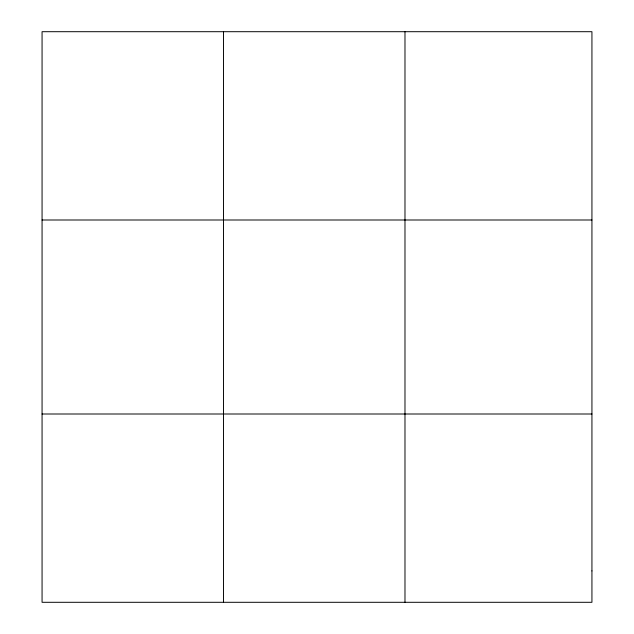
<?xml version="1.0" encoding="UTF-8"?>
<svg xmlns="http://www.w3.org/2000/svg" width="634" height="634" viewBox="0 0 634 634"><rect width="100%" height="100%" fill="white"/><g stroke="black" fill="none" stroke-linecap="round" stroke-linejoin="round"><path stroke-width="0.95" d="M223.525 31.7L223.525 602.3M404.983 31.7L404.983 602.3M42.066 219.998L591.934 219.998M42.066 414.002L591.934 414.002M591.934 570.917L591.934 602.3L42.066 602.3L42.066 31.7L591.934 31.7L591.934 570.917"/></g></svg>
